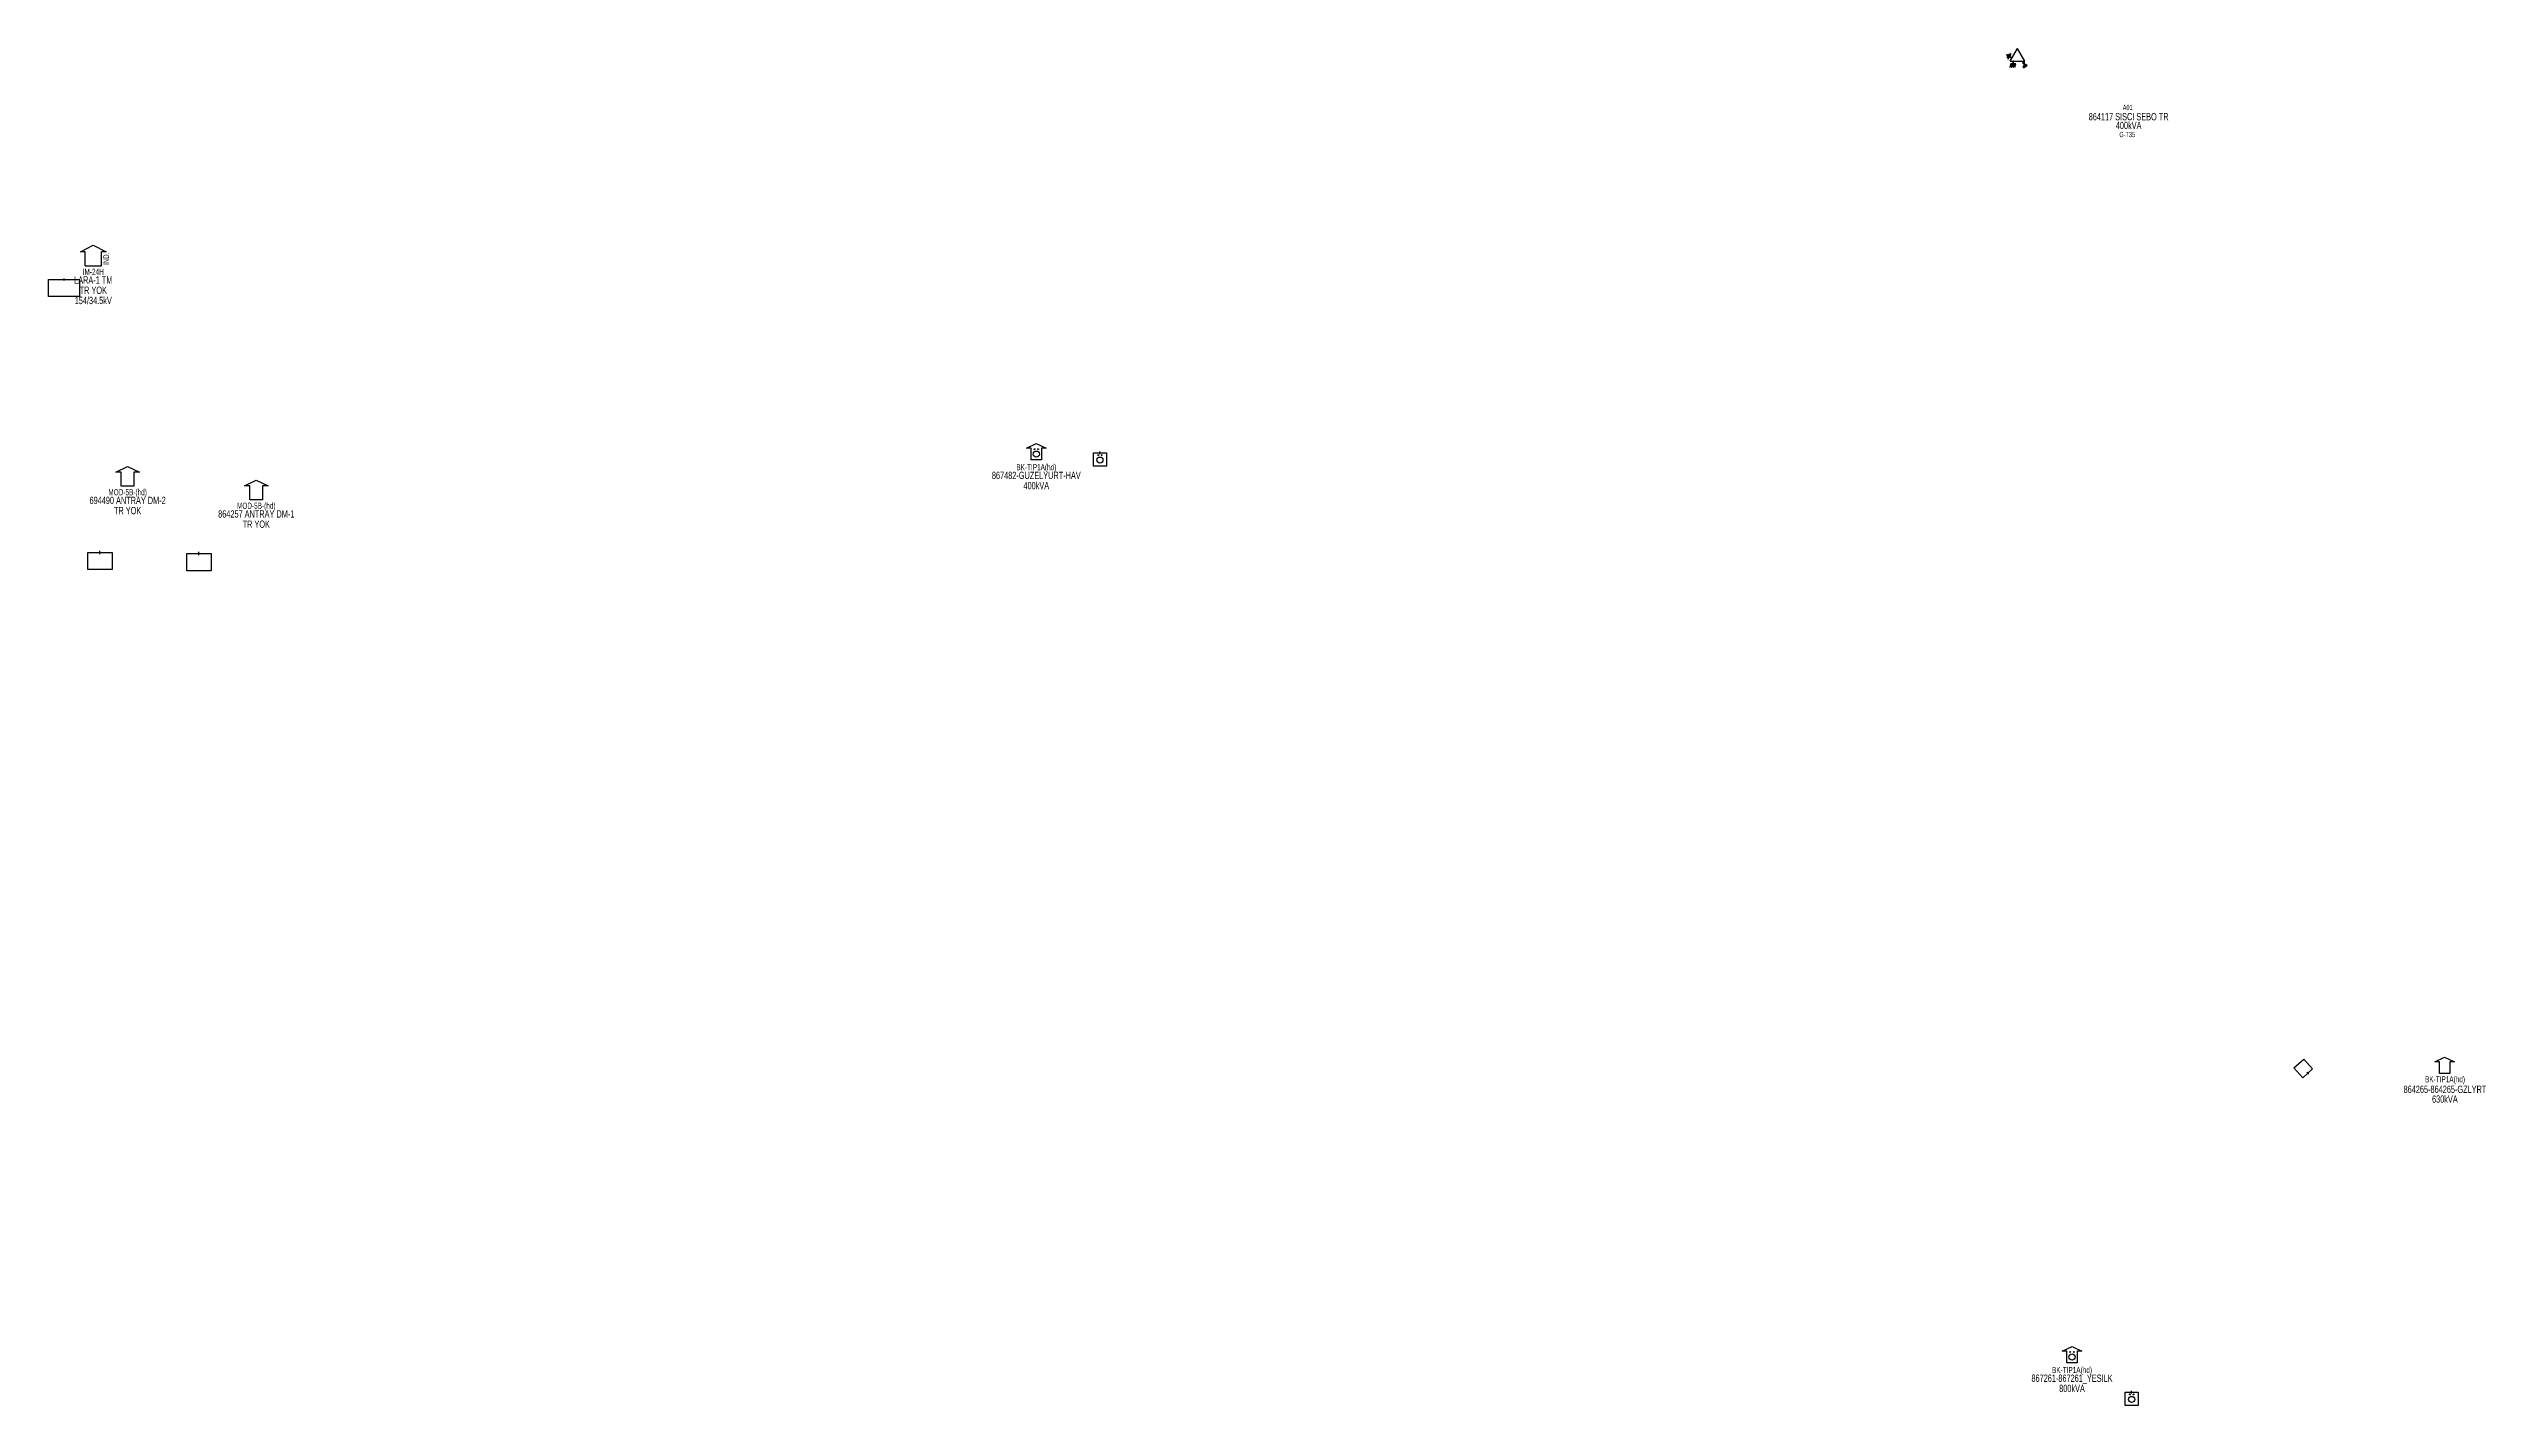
# Model space of a CAD drawing. Header units: millimetres. Extents: x 572025 to 573602, y 4087957 to 4089432.
# Drawn here: x 572025 to 572856, y 4087957 to 4088421 of the extents above; entities that cross this region are included whole.
import ezdxf
from ezdxf.enums import TextEntityAlignment as Align

# ---------------------------------------------------------------- set-up
doc = ezdxf.new("R2010")
doc.units = ezdxf.units.MM
doc.layers.add('TRAFO_MEVCUT', color=5, linetype='Continuous', lineweight=30)
doc.layers.add('TRAFO_TADILAT_BYSK', color=5, linetype='Continuous', lineweight=30)
doc.styles.get("Standard").update_dxf_attribs({"font": 'Arial'})

# ---------------------------------------------------------------- blocks, each defined once
blk = doc.blocks.new('MEV_OZELBINA_KARE')
at = {"layer": 'TRAFO_MEVCUT', "linetype": 'Continuous'}
for p, q in [((-2.25, 2.25), (2.25, 2.25)), ((-2.25, -2.25), (-2.25, 2.25)), ((0, 1.8), (0, 2.7)), ((2.25, 2.25), (2.25, -2.25)), ((2.25, -2.25), (-2.25, -2.25))]:
    blk.add_line(p, q, dxfattribs=at)
for centre, radius in [((0, -0.215091), 1.049264), ((-0.592312, 1.488957), 0.15614), ((0.592312, 1.488957), 0.15614)]:
    blk.add_circle(centre, radius, dxfattribs=at)
blk = doc.blocks.new('MEV_BETKOSK_OZEL')
at = {"layer": 'TRAFO_MEVCUT', "linetype": 'Continuous'}
for p, q in [((-3.4, 2), (0, 3.6)), ((-1.8, 2), (-3.4, 2)), ((-1.8, -2), (-1.8, 2)), ((0, 3.6), (3.4, 2)), ((3.4, 2), (1.8, 2)), ((1.8, 2), (1.8, -2)), ((1.8, -2), (-1.8, -2))]:
    blk.add_line(p, q, dxfattribs=at)
for centre, radius in [((0, 0), 1.049264), ((-0.592312, 1.704048), 0.15614), ((0.592312, 1.704048), 0.15614)]:
    blk.add_circle(centre, radius, dxfattribs=at)
blk = doc.blocks.new('MEV_BINA_KARE')
at = {"layer": 'TRAFO_MEVCUT', "linetype": 'Continuous'}
for p, q in [((-2.25, -2.25), (-2.25, 2.25)), ((-2.25, 2.25), (2.25, 2.25)), ((0, 1.8), (0, 2.7)), ((2.25, 2.25), (2.25, -2.25)), ((2.25, -2.25), (-2.25, -2.25))]:
    blk.add_line(p, q, dxfattribs=at)
blk = doc.blocks.new('MEV_BETKOSK')
at = {"layer": 'TRAFO_MEVCUT', "linetype": 'Continuous'}
for p, q in [((-3.4, 2), (0, 3.6)), ((-1.8, 2), (-3.4, 2)), ((-1.8, -2), (-1.8, 2)), ((0, 3.6), (3.4, 2)), ((3.4, 2), (1.8, 2)), ((1.8, 2), (1.8, -2)), ((1.8, -2), (-1.8, -2))]:
    blk.add_line(p, q, dxfattribs=at)
blk = doc.blocks.new('MEV_DIREK')
h = blk.add_hatch(color=32)
h.paths.add_polyline_path([(-2.14, 0.97), (-2.35, 1.09), (-3.31, -0.55), (-3.09, -0.67), (-2.67, 0.06), (-1.89, -0.39), (-1.79, -0.22), (-2.56, 0.23)])
h.paths.add_polyline_path([(-3.46, -0.17), (-3.33, -0.25), (-2.61, 0.99), (-2.74, 1.06)])
h.paths.add_polyline_path([(-3.54, 0.29), (-3.41, 0.22), (-3.05, 0.82), (-3.18, 0.9)])
h.paths.add_polyline_path([(-3.58, 0.81), (-3.66, 0.68), (-3.53, 0.61), (-3.45, 0.74)])
h.paths.add_polyline_path([(-1.51, -2.34), (-2.26, -2.33), (-2.52, -3.47), (-2.42, -3.47), (-2.21, -2.53), (-1.91, -2.54), (-2.12, -3.47), (-2.02, -3.47), (-1.81, -2.54), (-1.51, -2.54), (-1.72, -3.47), (-1.62, -3.48), (-1.41, -2.54), (-1.11, -2.54), (-1.32, -3.48), (-1.22, -3.48), (-1.01, -2.54), (-0.71, -2.55), (-0.92, -3.48), (-0.82, -3.48), (-0.56, -2.35), (-1.31, -2.34), (-1.31, -1.44), (-1.51, -1.44)])
at = {"layer": 'TRAFO_MEVCUT'}
for points in [[(2.35, -1.57), (2.12, -1.92), (2.08, -1.44), (1.94, -1.44), (2.01, -2.32), (2.25, -1.96), (2.31, -2.67), (2.1, -2.67), (2.39, -2.87), (2.4, -2.86), (2.64, -2.49), (2.45, -2.63)], [(2.35, -1.57), (2.12, -1.92), (2.08, -1.44), (1.94, -1.44), (2.01, -2.32), (2.25, -1.96), (2.31, -2.67), (2.1, -2.67), (2.39, -2.87), (1.98, -3.19), (2.2, -3.79), (2.26, -3.74), (2.08, -3.26), (2.26, -3.13), (2.44, -3.6), (2.49, -3.56), (2.32, -3.08), (2.49, -2.94), (2.67, -3.42), (2.73, -3.38), (2.55, -2.9), (2.73, -2.76), (2.91, -3.24), (2.97, -3.2), (2.79, -2.72), (2.97, -2.58), (3.15, -3.06), (3.21, -3.01), (2.98, -2.42), (2.4, -2.86), (2.64, -2.49), (2.45, -2.63)], [(2.97, -2.58), (3.15, -3.06), (3.21, -3.01), (2.98, -2.42), (2.4, -2.86), (2.64, -2.49), (2.45, -2.63), (2.35, -1.57), (2.12, -1.92), (2.08, -1.44), (1.94, -1.44), (2.01, -2.32), (2.25, -1.96), (2.31, -2.67), (2.1, -2.67), (2.39, -2.87), (1.98, -3.19), (2.2, -3.79), (2.26, -3.74), (2.08, -3.26), (2.26, -3.13), (2.44, -3.6), (2.49, -3.56), (2.32, -3.08), (2.49, -2.94), (2.67, -3.42), (2.73, -3.38), (2.55, -2.9), (2.73, -2.76), (2.91, -3.24), (2.97, -3.2), (2.79, -2.72)]]:
    blk.add_hatch(color=32, dxfattribs=at).paths.add_polyline_path(points)
at = {"layer": 'TRAFO_MEVCUT', "linetype": 'Continuous'}
for p, q in [((-2.5, -1.44), (0, 2.89)), ((2.5, -1.44), (0, 2.89)), ((-2.5, -1.44), (2.5, -1.44))]:
    blk.add_line(p, q, dxfattribs=at)
at = {"layer": 'TRAFO_MEVCUT', "color": 32, "flags": 128}
blk.add_lwpolyline([(1.94, -1.44), (2.08, -1.44), (2.12, -1.92), (2.35, -1.57), (2.45, -2.63), (2.64, -2.49), (2.4, -2.86), (2.98, -2.42), (3.21, -3.01), (3.15, -3.06), (2.97, -2.58), (2.79, -2.72), (2.97, -3.2), (2.91, -3.24), (2.73, -2.76), (2.55, -2.9), (2.73, -3.38), (2.67, -3.42), (2.49, -2.94), (2.32, -3.08), (2.49, -3.56), (2.44, -3.6), (2.26, -3.13), (2.08, -3.26), (2.26, -3.74), (2.2, -3.79), (1.98, -3.19), (2.39, -2.87), (2.1, -2.67), (2.31, -2.67), (2.25, -1.96), (2.01, -2.32), (1.94, -1.44)], dxfattribs=at)
at = {"layer": 'TRAFO_TADILAT_BYSK', "color": 32, "flags": 128}
for points in [[(-3.53, 0.61), (-3.45, 0.74), (-3.58, 0.81), (-3.66, 0.68), (-3.53, 0.61)], [(-3.41, 0.22), (-3.05, 0.82), (-3.18, 0.9), (-3.54, 0.29), (-3.41, 0.22)], [(-3.33, -0.25), (-2.61, 0.99), (-2.74, 1.06), (-3.46, -0.17), (-3.33, -0.25)], [(-1.79, -0.22), (-2.56, 0.23), (-2.14, 0.97), (-2.35, 1.09), (-3.31, -0.55), (-3.09, -0.67), (-2.67, 0.06), (-1.89, -0.39), (-1.79, -0.22)], [(-1.31, -1.44), (-1.51, -1.44), (-1.51, -2.34), (-2.26, -2.33), (-2.52, -3.47), (-2.42, -3.47), (-2.21, -2.53), (-1.91, -2.54), (-2.12, -3.47), (-2.02, -3.47), (-1.81, -2.54), (-1.51, -2.54), (-1.72, -3.47), (-1.62, -3.48), (-1.41, -2.54), (-1.11, -2.54), (-1.32, -3.48), (-1.22, -3.48), (-1.01, -2.54), (-0.71, -2.55), (-0.92, -3.48), (-0.82, -3.48), (-0.56, -2.35), (-1.31, -2.34), (-1.31, -1.44)]]:
    blk.add_lwpolyline(points, dxfattribs=at)
blk = doc.blocks.new('MEV_MOD')
at = {"layer": 'TRAFO_MEVCUT', "linetype": 'Continuous'}
for p, q in [((-3.4, 2), (0, 3.6)), ((-1.8, 2), (-3.4, 2)), ((-1.8, -2), (-1.8, 2)), ((0, 3.6), (3.4, 2)), ((3.4, 2), (1.8, 2)), ((1.8, 2), (1.8, -2)), ((1.8, -2), (-1.8, -2))]:
    blk.add_line(p, q, dxfattribs=at)
blk = doc.blocks.new('MEV_INDMERK_KARE')
at = {"layer": 'TRAFO_MEVCUT', "linetype": 'Continuous'}
for p, q in [((-5.268651, -2.925), (-5.268651, 2.925)), ((-5.268651, 2.925), (5.268651, 2.925)), ((0, 2.535), (0, 3.315)), ((5.268651, 2.925), (5.268651, -2.925)), ((5.268651, -2.925), (-5.268651, -2.925))]:
    blk.add_line(p, q, dxfattribs=at)
blk = doc.blocks.new('MEV_INDMERK')
at = {"layer": 'TRAFO_MEVCUT', "linetype": 'Continuous'}
for p, q in [((-4.4, 2.4), (0, 4.6)), ((-2.8, 2.4), (-4.4, 2.4)), ((-2.8, -2.4), (-2.8, 2.4)), ((0, 4.6), (4.4, 2.4)), ((4.4, 2.4), (2.8, 2.4)), ((2.8, -2.4), (2.8, 2.4)), ((-2.8, -2.4), (2.8, -2.4))]:
    blk.add_line(p, q, dxfattribs=at)
at = {"layer": 'TRAFO_MEVCUT', "linetype": 'Continuous', "width": 0.6}
blk.add_text('İND.', height=2, rotation=90, dxfattribs=at).set_placement((5.417363, -0.010583), align=Align.CENTER)

msp = doc.modelspace()

# ---------------------------------------------------------------- block references
at = {"layer": 'TRAFO_MEVCUT'}
for name, p in [('MEV_DIREK', (572698.391858, 4088417.917641)), ('MEV_INDMERK', (572040.349032, 4088348.946146)), ('MEV_INDMERK_KARE', (572030.349032, 4088338.946146))]:
    msp.add_blockref(name, p, dxfattribs=at)
at = {"layer": 'TRAFO_MEVCUT', "linetype": 'ByBlock'}
for name, p in [('MEV_BETKOSK_OZEL', (572362.874103, 4088282.147146)), ('MEV_OZELBINA_KARE', (572384.628, 4088280.315)), ('MEV_BETKOSK', (572844.528314, 4088072.413414)), ('MEV_BETKOSK_OZEL', (572717.084258, 4087973.444699)), ('MEV_OZELBINA_KARE', (572737.468, 4087959.15))]:
    msp.add_blockref(name, p, dxfattribs=at)
at = {"layer": 'TRAFO_MEVCUT'}
for name, p, xscale, yscale in [('MEV_MOD', (572052.096574, 4088273.586697), 1.199999999999999, 1.199999999999999), ('MEV_MOD', (572096.097024, 4088268.953169), 1.199999999999999, 1.199999999999999), ('MEV_BINA_KARE', (572042.646, 4088245.593), 1.85, 1.3), ('MEV_BINA_KARE', (572076.482071, 4088245.217523), 1.85, 1.3)]:
    msp.add_blockref(name, p, dxfattribs=dict(at, xscale=xscale, yscale=yscale))
at = {"layer": 'TRAFO_MEVCUT', "linetype": 'ByBlock', "rotation": 221.6978870000001}
msp.add_blockref('MEV_BINA_KARE', (572796.15, 4088072.125), dxfattribs=at)

# ---------------------------------------------------------------- texts
at = {"layer": 'TRAFO_MEVCUT', "width": 0.6}
for s, height, p in [('864117 SISCI SEBO TR', 2.5, (572736.44863, 4088396.293126)), ('400kVA', 2.5, (572736.44863, 4088393.293126)), ('A01', 1.8, (572736.12612, 4088399.800866)), ('IM-24H', 2.1, (572040.349032, 4088343.446146)), ('LARA-1 TM', 2.5, (572040.349032, 4088340.446146)), ('TR YOK', 2.5, (572040.349032, 4088336.946146)), ('154/34.5kV', 2.5, (572040.349032, 4088333.446146)), ('MOD-5B-(hd)', 2.1, (572052.096574, 4088268.086697)), ('694490 ANTRAY DM-2', 2.5, (572052.096574, 4088265.086697)), ('TR YOK', 2.5, (572052.096574, 4088261.586697)), ('864257 ANTRAY DM-1', 2.5, (572096.097024, 4088260.453169)), ('MOD-5B-(hd)', 2.1, (572096.097024, 4088263.453169)), ('TR YOK', 2.5, (572096.097024, 4088256.953169))]:
    msp.add_text(s, height=height, dxfattribs=at).set_placement(p, align=Align.CENTER)
msp.add_text('G-T35', height=1.8, dxfattribs=at).set_placement((572735.946109, 4088392.330415), align=Align.TOP_CENTER)
at = {"layer": 'TRAFO_MEVCUT', "linetype": 'ByBlock', "width": 0.6}
for s, height, p in [('BK-TIP1A(hd)', 2.1, (572362.874103, 4088276.647146)), ('867482-GUZELYURT-HAV', 2.5, (572362.874103, 4088273.647146)), ('400kVA', 2.5, (572362.874103, 4088270.147146)), ('864265-864265-GZLYRT', 2.5, (572844.629067, 4088063.717517)), ('BK-TIP1A(hd)', 2.1, (572844.65528, 4088067.358169)), ('630kVA', 2.5, (572844.602023, 4088060.37885)), ('867261-867261_YESILK', 2.5, (572717.084258, 4087964.944699)), ('BK-TIP1A(hd)', 2.1, (572717.084258, 4087967.944699)), ('800kVA', 2.5, (572717.084258, 4087961.444699))]:
    msp.add_text(s, height=height, dxfattribs=at).set_placement(p, align=Align.CENTER)

doc.saveas('drawing.dxf')
